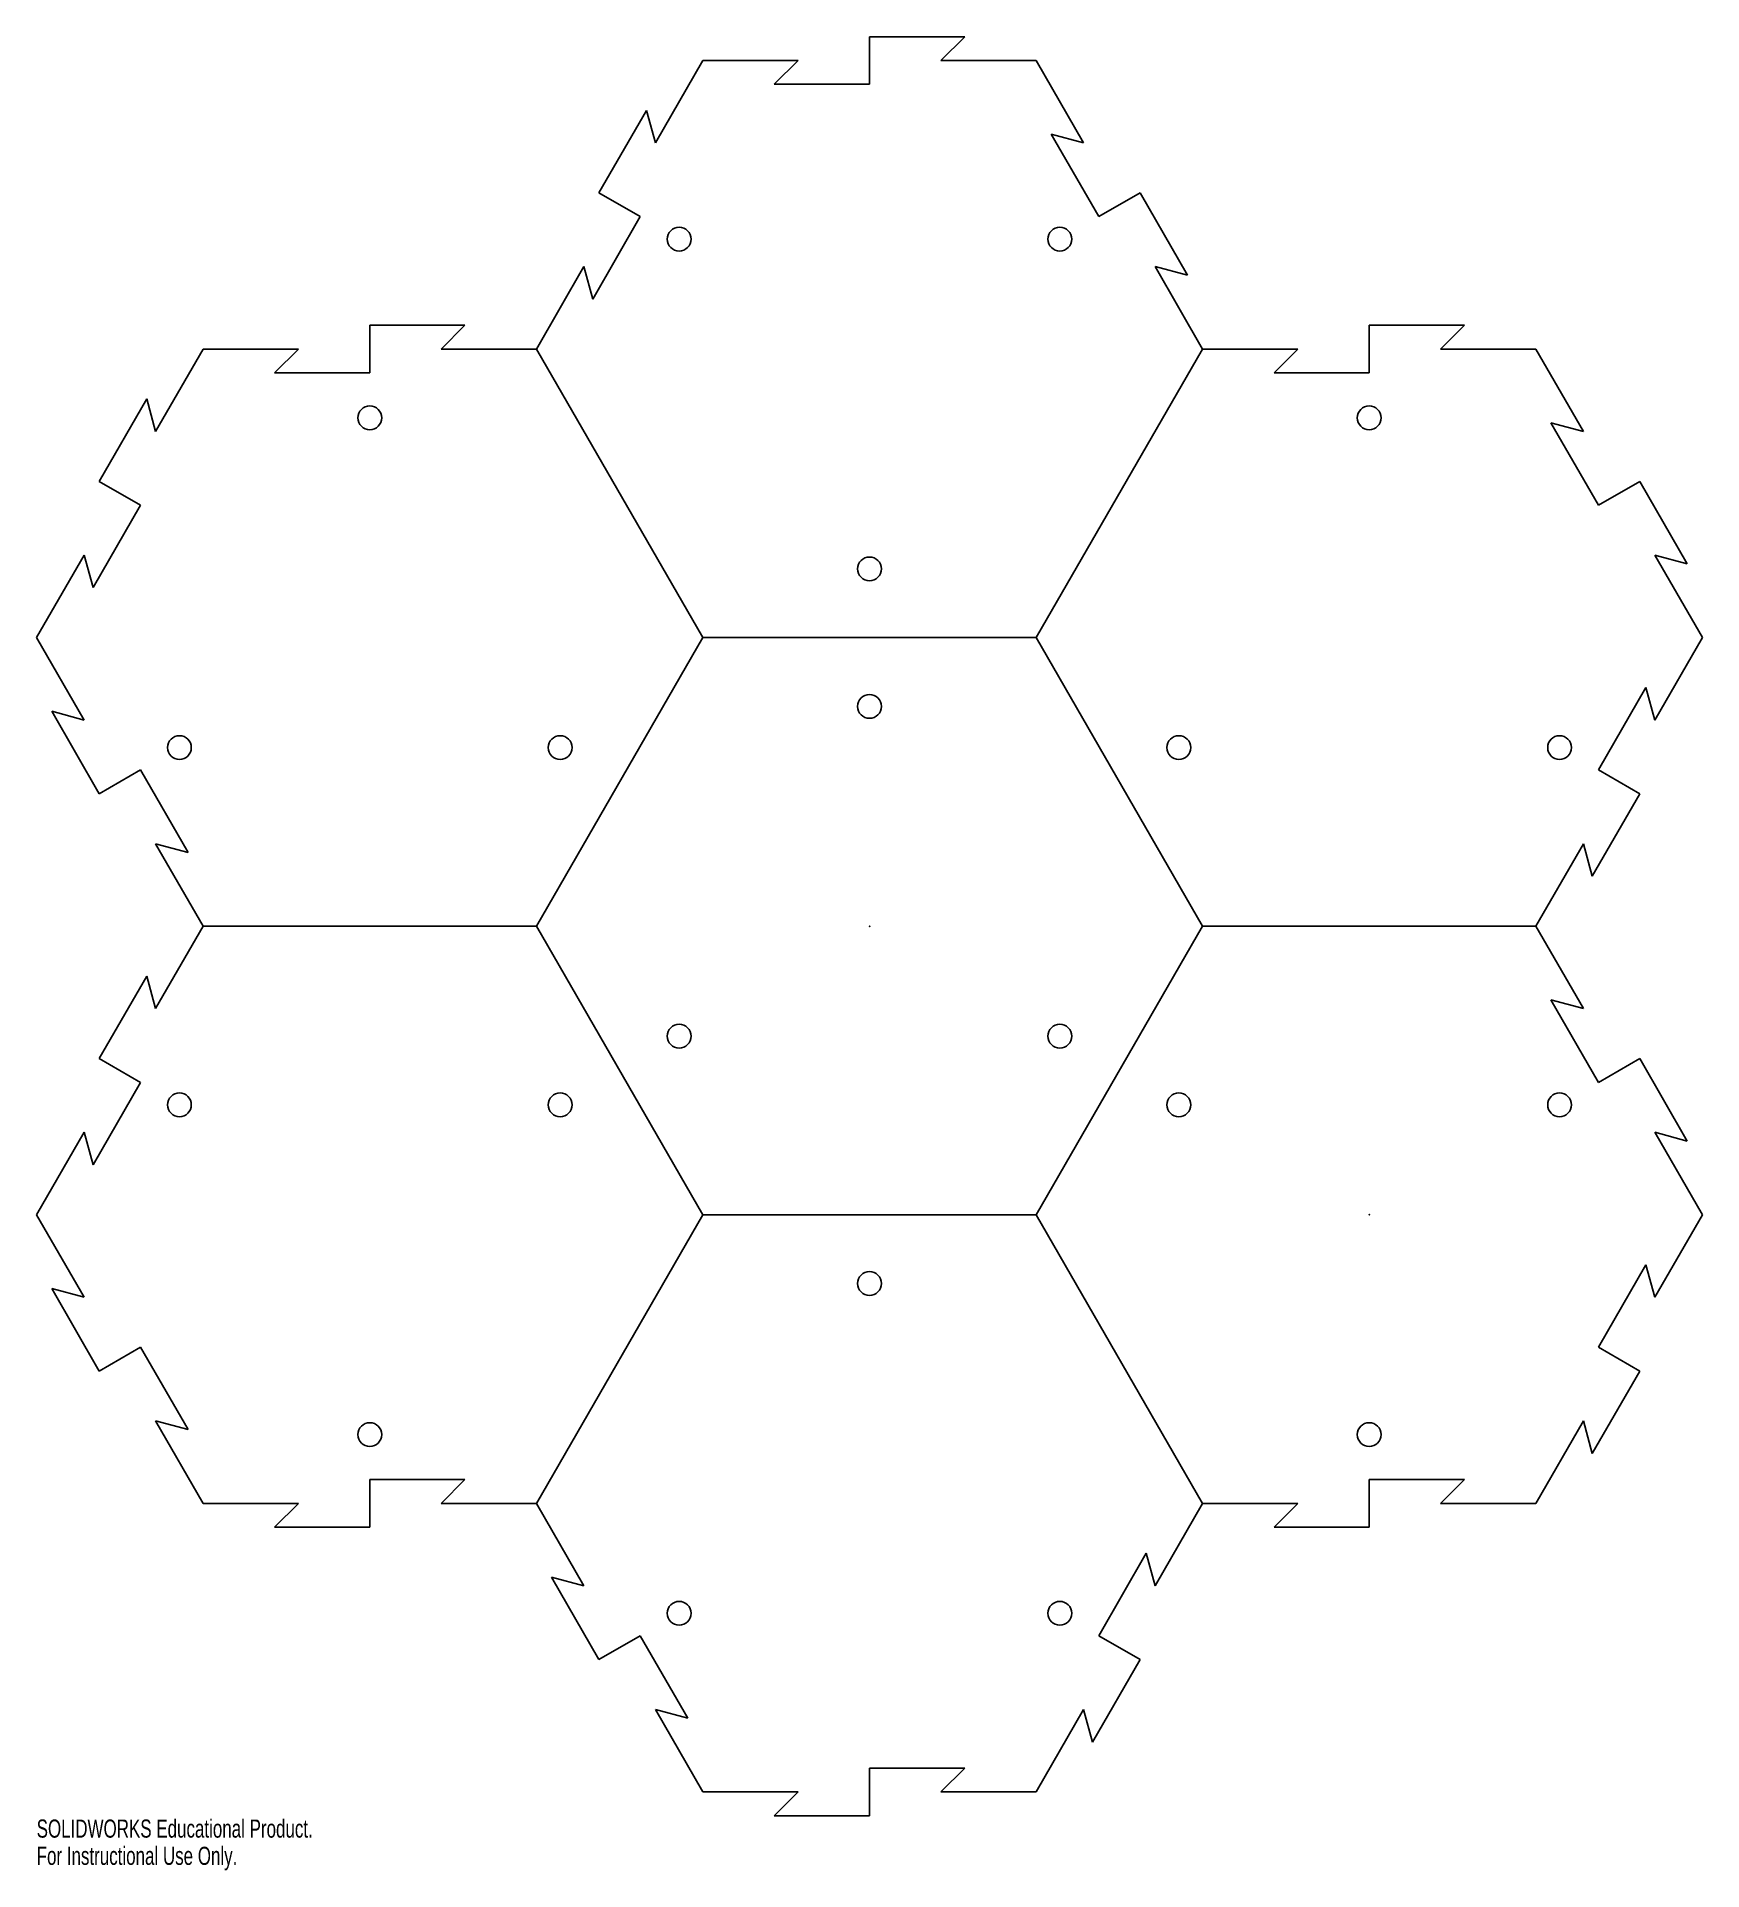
# Model space of a CAD drawing. Header units: inches. Extents: x -8.8 to 8.8, y -9.9 to 9.3.
import ezdxf

# ---------------------------------------------------------------- set-up
doc = ezdxf.new("R2010")
doc.units = ezdxf.units.IN
doc.header["$MEASUREMENT"] = 0
doc.header["$PDSIZE"] = -1
doc.styles.add('SLDTEXTSTYLE0', font='TXT', dxfattribs={"width": 0.7})

msp = doc.modelspace()

# ---------------------------------------------------------------- linework, layer by layer
at = {"color": 7, "linetype": 'Continuous', "lineweight": 25}
for p, q in [((0, 8.843), (0, 9.343)), ((1, 9.343), (0, 9.343)), ((0.75, 9.093), (1, 9.343)), ((-2.25, 8.227), (-1.75, 9.093)), ((-1.75, 9.093), (-0.75, 9.093)), ((-0.75, 9.093), (-1, 8.843)), ((0.75, 9.093), (1.75, 9.093)), ((1.75, 9.093), (2.25, 8.227)), ((-1, 8.843), (0, 8.843)), ((-2.342, 8.569), (-2.842, 7.703)), ((-2.25, 8.227), (-2.342, 8.569)), ((2.25, 8.227), (1.908, 8.319)), ((1.908, 8.319), (2.408, 7.453)), ((-2.408, 7.453), (-2.842, 7.703)), ((2.408, 7.453), (2.842, 7.703)), ((3.342, 6.837), (2.842, 7.703)), ((-2.908, 6.587), (-2.408, 7.453)), ((-3.5, 6.062), (-3, 6.928)), ((-3, 6.928), (-2.908, 6.587)), ((3, 6.928), (3.342, 6.837)), ((3, 6.928), (3.5, 6.062)), ((-5.25, 5.812), (-5.25, 6.312)), ((-4.25, 6.312), (-5.25, 6.312)), ((-4.5, 6.062), (-4.25, 6.312)), ((5.25, 5.812), (5.25, 6.312)), ((6.25, 6.312), (5.25, 6.312)), ((6, 6.062), (6.25, 6.312)), ((-7.5, 5.196), (-7, 6.062)), ((-7, 6.062), (-6, 6.062)), ((-6, 6.062), (-6.25, 5.812)), ((-4.5, 6.062), (-3.5, 6.062)), ((-1.75, 3.031), (-3.5, 6.062)), ((3.5, 6.062), (1.75, 3.031)), ((3.5, 6.062), (4.5, 6.062)), ((4.5, 6.062), (4.25, 5.812)), ((6, 6.062), (7, 6.062)), ((7, 6.062), (7.5, 5.196)), ((-6.25, 5.812), (-5.25, 5.812)), ((4.25, 5.812), (5.25, 5.812)), ((-7.592, 5.538), (-8.092, 4.672)), ((-7.5, 5.196), (-7.592, 5.538)), ((7.5, 5.196), (7.158, 5.288)), ((7.158, 5.288), (7.658, 4.422)), ((-7.658, 4.422), (-8.092, 4.672)), ((7.658, 4.422), (8.092, 4.672)), ((8.592, 3.806), (8.092, 4.672)), ((-8.158, 3.556), (-7.658, 4.422)), ((-8.75, 3.031), (-8.25, 3.897)), ((-8.25, 3.897), (-8.158, 3.556)), ((8.25, 3.897), (8.592, 3.806)), ((8.25, 3.897), (8.75, 3.031)), ((-8.25, 2.165), (-8.75, 3.031)), ((-1.75, 3.031), (-3.5, 0)), ((1.75, 3.031), (-1.75, 3.031)), ((3.5, 0), (1.75, 3.031)), ((8.75, 3.031), (8.25, 2.165)), ((8.158, 2.507), (7.658, 1.641)), ((8.25, 2.165), (8.158, 2.507)), ((-8.592, 2.257), (-8.092, 1.391)), ((-8.25, 2.165), (-8.592, 2.257)), ((-7.658, 1.641), (-8.092, 1.391)), ((-7.158, 0.775), (-7.658, 1.641)), ((7.658, 1.641), (8.092, 1.391)), ((7.592, 0.525), (8.092, 1.391)), ((-7.5, 0.866), (-7.158, 0.775)), ((-7, 0), (-7.5, 0.866)), ((7.5, 0.866), (7, 0)), ((7.5, 0.866), (7.592, 0.525)), ((-7.5, -0.866), (-7, 0)), ((-3.5, 0), (-7, 0)), ((-3.5, 0), (-1.75, -3.031)), ((1.75, -3.031), (3.5, 0)), ((3.5, 0), (7, 0)), ((7, 0), (7.5, -0.866)), ((-7.592, -0.525), (-8.092, -1.391)), ((-7.5, -0.866), (-7.592, -0.525)), ((7.158, -0.775), (7.658, -1.641)), ((7.5, -0.866), (7.158, -0.775)), ((-7.658, -1.641), (-8.092, -1.391)), ((7.658, -1.641), (8.092, -1.391)), ((8.592, -2.257), (8.092, -1.391)), ((-8.158, -2.507), (-7.658, -1.641)), ((-8.75, -3.031), (-8.25, -2.165)), ((-8.25, -2.165), (-8.158, -2.507)), ((8.25, -2.165), (8.75, -3.031)), ((8.25, -2.165), (8.592, -2.257)), ((-8.25, -3.897), (-8.75, -3.031)), ((-3.5, -6.062), (-1.75, -3.031)), ((-1.75, -3.031), (1.75, -3.031)), ((3.5, -6.062), (1.75, -3.031)), ((8.75, -3.031), (8.25, -3.897)), ((8.158, -3.556), (7.658, -4.422)), ((8.25, -3.897), (8.158, -3.556)), ((-8.25, -3.897), (-8.592, -3.806)), ((-8.592, -3.806), (-8.092, -4.672)), ((-7.658, -4.422), (-8.092, -4.672)), ((-7.158, -5.288), (-7.658, -4.422)), ((7.658, -4.422), (8.092, -4.672)), ((7.592, -5.538), (8.092, -4.672)), ((-7.5, -5.196), (-7.158, -5.288)), ((-7, -6.062), (-7.5, -5.196)), ((7.5, -5.196), (7, -6.062)), ((7.5, -5.196), (7.592, -5.538)), ((-4.25, -5.812), (-5.25, -5.812)), ((-5.25, -5.812), (-5.25, -6.312)), ((-4.5, -6.062), (-4.25, -5.812)), ((5.25, -5.812), (5.25, -6.312)), ((6.25, -5.812), (5.25, -5.812)), ((6, -6.062), (6.25, -5.812)), ((-6, -6.062), (-7, -6.062)), ((-6, -6.062), (-6.25, -6.312)), ((-3.5, -6.062), (-4.5, -6.062)), ((-3, -6.928), (-3.5, -6.062)), ((3.5, -6.062), (3, -6.928)), ((4.5, -6.062), (3.5, -6.062)), ((4.5, -6.062), (4.25, -6.312)), ((7, -6.062), (6, -6.062)), ((-6.25, -6.312), (-5.25, -6.312)), ((4.25, -6.312), (5.25, -6.312)), ((2.908, -6.587), (2.408, -7.453)), ((3, -6.928), (2.908, -6.587)), ((-3.342, -6.837), (-2.842, -7.703)), ((-3, -6.928), (-3.342, -6.837)), ((-2.408, -7.453), (-2.842, -7.703)), ((-1.908, -8.319), (-2.408, -7.453)), ((2.408, -7.453), (2.842, -7.703)), ((2.342, -8.569), (2.842, -7.703)), ((-2.25, -8.227), (-1.908, -8.319)), ((-1.75, -9.093), (-2.25, -8.227)), ((2.25, -8.227), (1.75, -9.093)), ((2.25, -8.227), (2.342, -8.569)), ((1, -8.843), (0, -8.843)), ((0, -8.843), (0, -9.343)), ((0.75, -9.093), (1, -8.843)), ((-0.75, -9.093), (-1.75, -9.093)), ((-0.75, -9.093), (-1, -9.343)), ((1.75, -9.093), (0.75, -9.093)), ((-1, -9.343), (0, -9.343))]:
    msp.add_line(p, q, dxfattribs=at)
for centre in [(-2, 7.217), (2, 7.217), (-5.25, 5.34), (5.25, 5.34), (0, 3.753), (0, 2.309), (-7.25, 1.876), (-3.25, 1.876), (3.25, 1.876), (7.25, 1.876), (-2, -1.155), (2, -1.155), (-7.25, -1.876), (-3.25, -1.876), (3.25, -1.876), (7.25, -1.876), (0, -3.753), (-5.25, -5.34), (5.25, -5.34), (-2, -7.217), (2, -7.217)]:
    msp.add_circle(centre, 0.125, dxfattribs=at)
at = {"color": 7, "linetype": 'Continuous'}
for p in [(0, 0), (5.25, -3.031)]:
    msp.add_point(p, dxfattribs=at)

# ---------------------------------------------------------------- texts
at = {"color": 7, "linetype": 'Continuous', "char_height": 0.1903, "attachment_point": 1, "style": 'SLDTEXTSTYLE0'}
for s, insert in [('SOLIDWORKS Educational Product.', (-8.75, -9.383)), ('For Instructional Use Only.', (-8.75, -9.669))]:
    msp.add_mtext(s, dxfattribs=dict(at, insert=insert))

doc.saveas('drawing.dxf')
